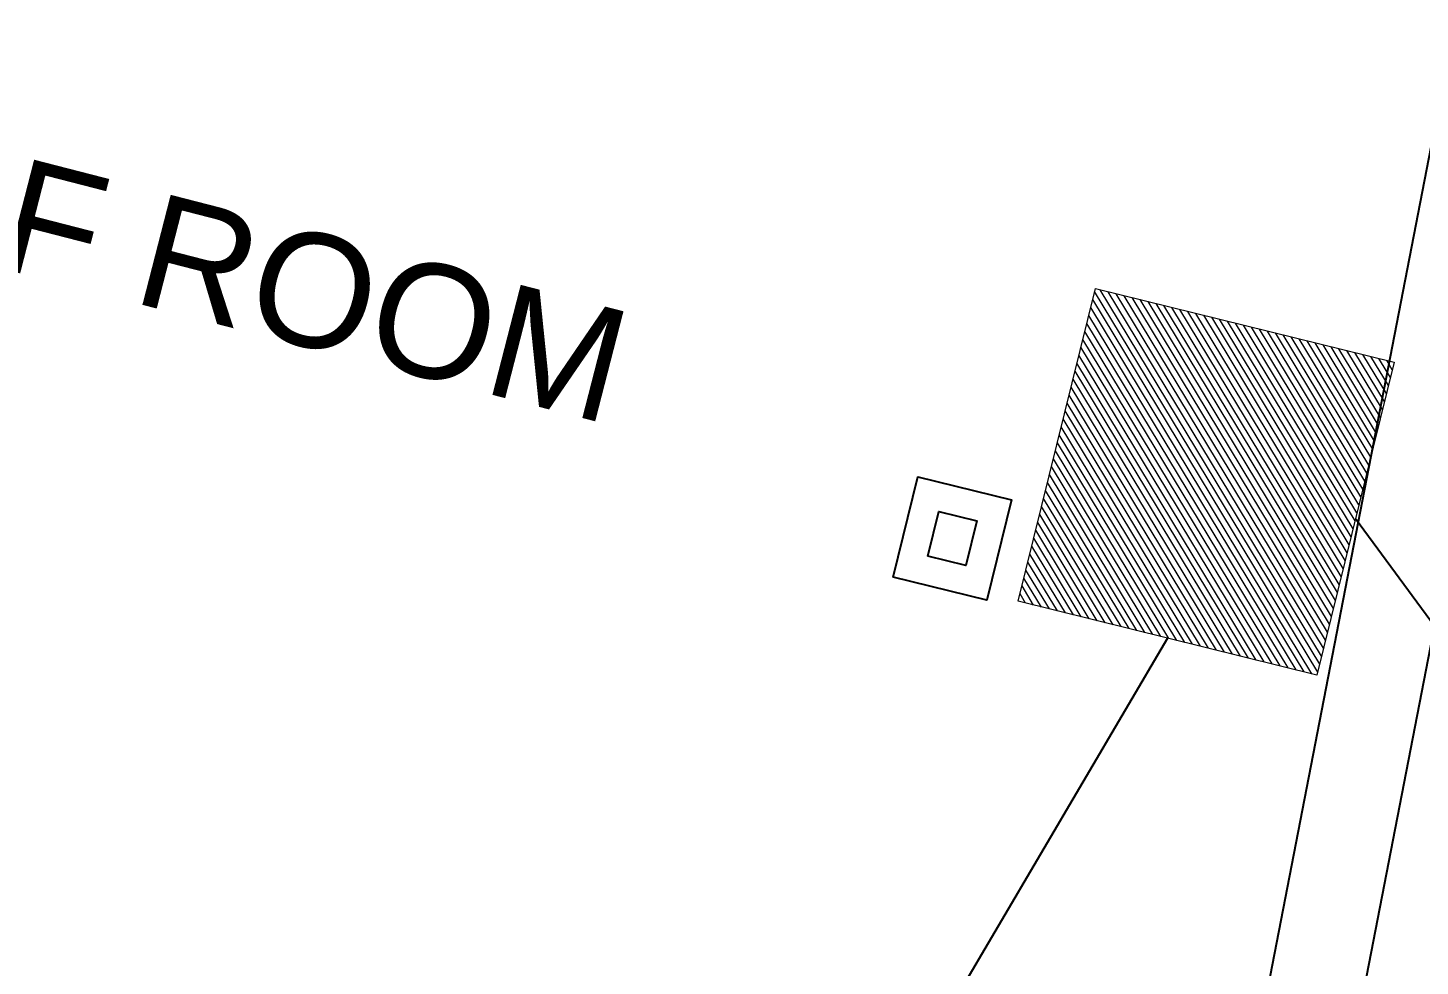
# Model space of a CAD drawing. Header units: inches. Extents: x -221585 to 401252, y -284294 to 332380.
# Drawn here: x 154469.5 to 154837.2, y 40811.1 to 41058.9 of the extents above; entities that cross this region are included whole.
import ezdxf

# ---------------------------------------------------------------- set-up
doc = ezdxf.new("R2010")
doc.units = ezdxf.units.IN
doc.header["$MEASUREMENT"] = 0
doc.linetypes.add('HIDDEN2', pattern=[0.1875, 0.125, -0.0625])
for name, color, linetype, lineweight in [('A-SEC-TXT', 3, 'Continuous', 0), ('text', 72, 'HIDDEN2', 5), ('Wall mount speaker', 2, 'Continuous', 0)]:
    doc.layers.add(name, color=color, linetype=linetype, lineweight=lineweight)
doc.layers.add('TEL', color=6, linetype='Continuous')
doc.styles.add('DIM', font='arial.ttf')

# ---------------------------------------------------------------- blocks, each defined once
blk = doc.blocks.new('A$C54490F4E')
at = {"layer": 'Wall mount speaker', "ltscale": 0.1}
h = blk.add_hatch(dxfattribs=at)
h.set_pattern_fill('ANSI31', color=3, scale=50, style=0)
h.paths.add_polyline_path([(347.4, 331.9), (0, 331.9), (0, 0), (347.4, 0)])
at = {"layer": 'Wall mount speaker', "color": 3, "ltscale": 0.1}
blk.add_lwpolyline([(0, 331.9), (347.4, 331.9), (347.4, 0), (0, 0)], close=True, dxfattribs=at)
blk = doc.blocks.new('A$C1A917D7C')
at = {"layer": 'TEL', "elevation": 0}
for points in [[(0, 956.5), (227.2, 956.5), (227.2, 744.3), (0, 744.3)], [(63, 893.4), (164.2, 893.4), (164.2, 807.3), (63, 807.3)]]:
    blk.add_lwpolyline(points, close=True, dxfattribs=at)
at = {"layer": 'Wall mount speaker', "color": 2, "ltscale": 0.1, "xscale": 2.038325862171721, "yscale": 2.038325862171721, "zscale": 2.038325862171721}
blk.add_blockref('A$C54490F4E', (14.1, 0), dxfattribs=at)

msp = doc.modelspace()

# ---------------------------------------------------------------- linework, layer by layer
at = {"color": 4, "ltscale": 10}
for p, q in [((154883.26, 41250.39), (154745.25, 40538.64)), ((154907.81, 41245.64), (154775.51, 40563.33))]:
    msp.add_line(p, q, dxfattribs=at)
at = {"color": 6}
for p, q in [((155196.88, 40416.17), (154820.18, 40929.3)), ((154770.55, 40897.74), (153946.38, 39496.66, 0.83))]:
    msp.add_line(p, q, dxfattribs=at)

# ---------------------------------------------------------------- block references
at = {"layer": 'A-SEC-TXT', "color": 30, "xscale": 0.12012, "yscale": 0.12012, "zscale": 0.12012, "rotation": 76.14101671081036}
msp.add_blockref('A$C1A917D7C', (154809.59, 40886.37), dxfattribs=at)

# ---------------------------------------------------------------- texts
at = {"layer": 'text', "lineweight": -2, "ltscale": 2, "insert": (154356.55, 41022.16), "char_height": 30, "width": 355.2197, "attachment_point": 7, "rotation": 345.5784, "style": 'DIM'}
msp.add_mtext('{\\C3;STAFF ROOM}', dxfattribs=at)

doc.saveas('drawing.dxf')
